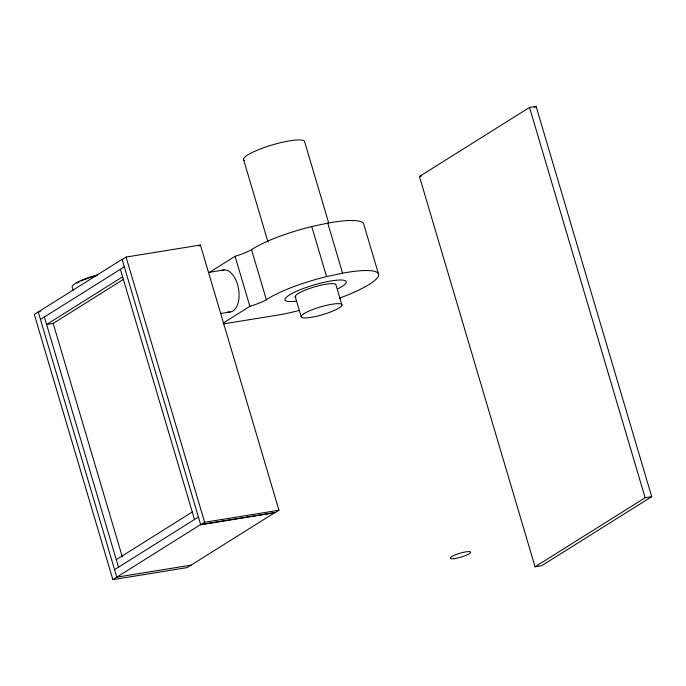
<?xml version="1.0" encoding="UTF-8"?>
<svg xmlns="http://www.w3.org/2000/svg" width="686" height="686" viewBox="0 0 686 686"><rect width="100%" height="100%" fill="white"/><g stroke="black" fill="none" stroke-linecap="round" stroke-linejoin="round"><path stroke-width="1.03" d="M122.151 259.531L126.078 257.07L200.406 245.022L278.962 510.23L275.035 512.699L200.706 524.747L122.091 259.342L34.3 314.42L112.856 579.636L187.184 567.588L274.975 512.511L200.646 524.55L112.856 579.636M40.457 319.462L124.312 266.845M122.605 276.818L46.605 324.504L53.182 323.44L123.746 279.159M198.829 246.008L200.406 245.022M209.204 272.522L235.058 256.298A23.753 4.493 -16.5 0 0 251.548 249.73A57.29 10.83 -16.5 0 1 311.744 226.56L327.771 223.121A67.528 12.768 -16.5 0 1 363.683 223.97L378.509 274.006M419.446 176.491L529.515 107.428L536.083 106.364L651.7 496.673L541.631 565.736L535.063 566.799L419.446 176.491L421.324 176.182M534.283 107.496L536.083 106.364M223.139 323.115L249.884 306.333A23.753 4.493 -16.5 0 0 266.374 299.765A57.29 10.83 -16.5 0 1 326.57 276.604L342.588 273.165A67.528 12.768 -16.5 0 1 378.612 275.18A67.528 12.768 -16.5 0 1 339.45 298.187M116.277 559.69L192.269 512.005M114.571 569.663L198.426 517.047M200.706 524.747L204.634 522.278L278.962 510.23M535.063 566.799L645.132 497.744L651.7 496.673M208.424 272.462L224.022 269.932M40.328 311.615L38.227 311.959L116.791 577.166L191.12 565.127M220.686 313.528L230.05 312.01M223.43 323.903L280.222 314.677A55.017 10.401 -16.5 0 0 298.839 310.535M529.515 107.428L645.132 497.744M328.68 222.907L304.721 142.045A31.89 6.028 -16.5 0 0 270.584 145.432A31.89 6.028 -16.5 0 0 244.405 160.653M327.771 223.121L342.588 273.165M341.954 305.047A21.257 4.022 -16.5 0 0 311.607 309.969A21.257 4.022 -16.5 0 0 311.058 317.369A21.257 4.022 -16.5 0 0 341.954 305.047L336.02 285.033A21.257 4.022 -16.5 0 0 313.262 287.288A21.257 4.022 -16.5 0 0 295.812 297.441M311.744 226.56L326.57 276.604M295.194 296.524L301.128 316.546M243.487 159.289L268.046 242.192M251.548 249.73L266.374 299.765M235.058 256.298L249.884 306.333M126.078 257.07L204.634 522.278M120.384 269.315L194.498 519.516M73.153 290.289L72.253 287.271A23.384 4.425 -16.5 0 1 97.644 274.915M53.079 323.106L122.331 556.903M44.384 316.992L118.498 567.193M77.021 283.198A21.257 4.022 -16.5 0 1 79.404 281.852M81.12 281.028A21.257 4.022 -16.5 0 1 83.701 279.897M84.61 279.528A21.257 4.022 -16.5 0 1 89.566 277.71M90.432 277.427A21.257 4.022 -16.5 0 1 93.973 276.329M94.857 276.081A21.257 4.022 -16.5 0 1 96.632 275.592M338.172 288.626A31.968 6.045 -16.5 0 0 322.351 282.718L314.368 284.844A31.968 6.045 -16.5 0 0 288.429 295.597L285.659 297.921A31.968 6.045 -16.5 0 0 296.532 301.145M222.041 270.455A21.257 11.705 80.8 0 1 238.694 289.801A21.257 11.705 80.8 0 1 227.975 311.89M453.832 558.67A10.633 2.007 -16.5 0 0 470.519 552.719A10.633 2.007 -16.5 0 0 457.108 554.177A10.633 2.007 -16.5 0 0 453.832 558.67"/></g></svg>
